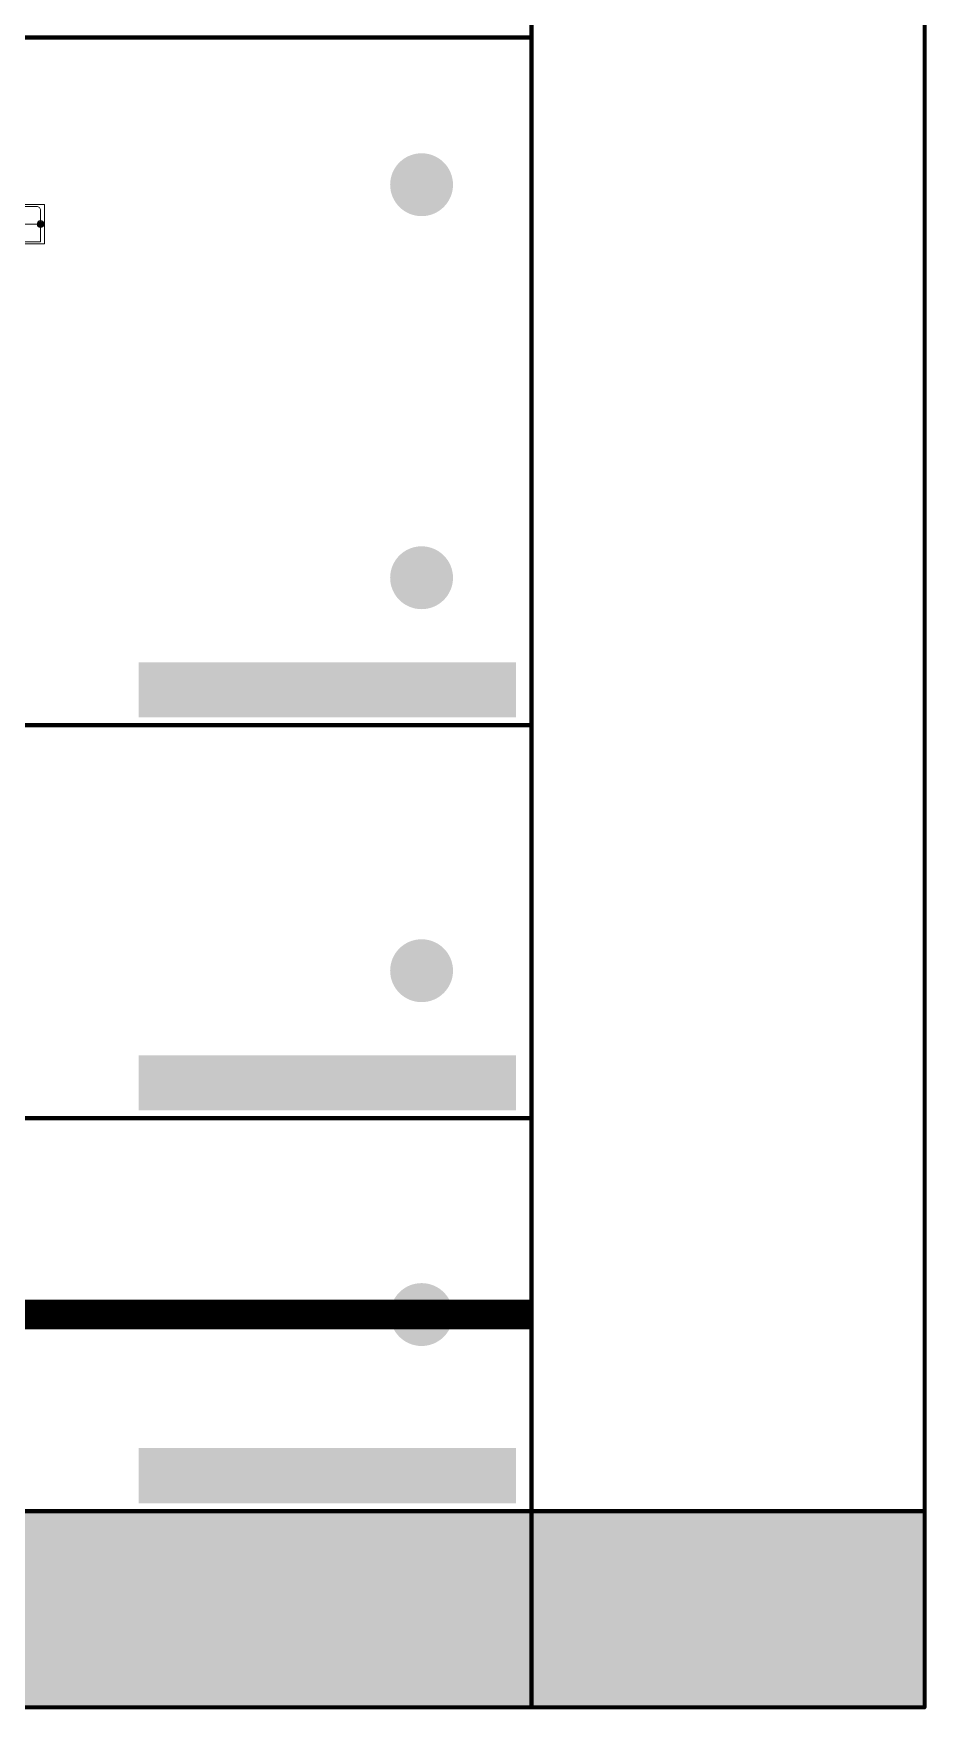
# Model space of a CAD drawing. Header units: millimetres. Extents: x -116965 to 323937, y 291661 to 566926.
# Drawn here: x -42086 to -41632, y 328240 to 329092 of the extents above; entities that cross this region are included whole.
import ezdxf

# ---------------------------------------------------------------- set-up
doc = ezdxf.new("R2010")
doc.units = ezdxf.units.MM
doc.layers.get('0').update_dxf_attribs({"lineweight": 18})
doc.layers.add('C00-00-00', color=7, linetype='Continuous')
doc.layers.add('C34-3A-40', color=7, linetype='Continuous', true_color=0x343a40)
doc.layers.add('C62-64-69', color=7, linetype='Continuous', true_color=0x626469)

msp = doc.modelspace()

# ---------------------------------------------------------------- hatches: boundary and pattern name
h = msp.add_hatch(color=0)
h.dxf.hatch_style = 1
h.paths.add_polyline_path([(-42082.162738, 328996.007763, 0.4142135624), (-42083.425827, 328994.744674, 0.4142135624), (-42082.162738, 328993.481585)])
h.paths.add_polyline_path([(-42082.162738, 328996.007763), (-42082.162738, 328994.744674), (-42080.899649, 328994.744674, 0.4142135624)])
h.paths.add_polyline_path([(-42080.899649, 328994.744674), (-42082.162738, 328994.744674), (-42082.162738, 328993.481585, 0.4142135624)])
at = {"layer": 'C00-00-00'}
h = msp.add_hatch(color=256, dxfattribs=at)
edge = h.paths.add_edge_path()
edge.add_arc((-41888.231696, 329014.783058), 15.997765, 0, 360)
h = msp.add_hatch(color=256, dxfattribs=at)
edge = h.paths.add_edge_path()
edge.add_arc((-41888.231696, 328814.783058), 15.997765, 0, 360)
h = msp.add_hatch(color=256, dxfattribs=at)
edge = h.paths.add_edge_path()
edge.add_arc((-41888.231696, 328814.783058), 15.997765, 0, 360)
h = msp.add_hatch(color=256, dxfattribs=at)
h.dxf.hatch_style = 2
h.paths.add_polyline_path([(-42032.211596, 328771.816977), (-41840.238396, 328771.816977), (-41840.238396, 328743.820886), (-42032.211596, 328743.820886)])
h = msp.add_hatch(color=256, dxfattribs=at)
edge = h.paths.add_edge_path()
edge.add_arc((-41888.231696, 328614.810977), 15.997765, 0, 360)
h = msp.add_hatch(color=256, dxfattribs=at)
h.dxf.hatch_style = 2
h.paths.add_polyline_path([(-42032.211596, 328571.816977), (-41840.238396, 328571.816977), (-41840.238396, 328543.820886), (-42032.211596, 328543.820886)])
h = msp.add_hatch(color=256, dxfattribs=at)
edge = h.paths.add_edge_path()
edge.add_arc((-41888.231696, 328439.835402), 15.997765, 0, 360)
h = msp.add_hatch(color=256, dxfattribs=at)
h.dxf.hatch_style = 2
h.paths.add_polyline_path([(-42032.211596, 328371.844896), (-41840.238396, 328371.844896), (-41840.238396, 328343.848805), (-42032.211596, 328343.848805)])
at = {"layer": 'C34-3A-40'}
h = msp.add_hatch(color=256, dxfattribs=at)
h.dxf.hatch_style = 2
h.paths.add_polyline_path([(-42532.141802, 328339.849361), (-41832.239512, 328339.849361), (-41832.239512, 328239.863317), (-42532.141802, 328239.863317)])
h = msp.add_hatch(color=256, dxfattribs=at)
h.dxf.hatch_style = 2
h.paths.add_polyline_path([(-41832.239512, 328339.849361), (-41632.267431, 328339.849361), (-41632.267431, 328239.863317), (-41832.239512, 328239.863317)])
at = {"layer": 'C62-64-69'}
h = msp.add_hatch(color=256, dxfattribs=at)
h.dxf.hatch_style = 2
h.paths.add_polyline_path([(-42116.199871, 328330.850618), (-42084.204337, 328330.850618), (-42084.204337, 328323.851592), (-42116.199871, 328323.851592)])
h = msp.add_hatch(color=256, dxfattribs=at)
h.dxf.hatch_style = 2
h.paths.add_polyline_path([(-42116.199871, 328323.851592), (-42084.204337, 328323.851592), (-42084.204337, 328321.851874), (-42116.199871, 328321.851874)])
h = msp.add_hatch(color=256, dxfattribs=at)
h.dxf.hatch_style = 2
h.paths.add_polyline_path([(-42084.204337, 328330.850618), (-42052.208802, 328330.850618), (-42052.208802, 328323.851592), (-42084.204337, 328323.851592)])
h = msp.add_hatch(color=256, dxfattribs=at)
h.dxf.hatch_style = 2
h.paths.add_polyline_path([(-42084.204337, 328330.850618), (-42052.208802, 328330.850618), (-42052.208802, 328323.851592), (-42084.204337, 328323.851592)])
h = msp.add_hatch(color=256, dxfattribs=at)
h.dxf.hatch_style = 2
h.paths.add_polyline_path([(-42084.204337, 328323.851592), (-42052.208802, 328323.851592), (-42052.208802, 328321.851874), (-42084.204337, 328321.851874)])
h = msp.add_hatch(color=256, dxfattribs=at)
h.dxf.hatch_style = 2
h.paths.add_polyline_path([(-42084.204337, 328323.851592), (-42052.208802, 328323.851592), (-42052.208802, 328321.851874), (-42084.204337, 328321.851874)])
h = msp.add_hatch(color=256, dxfattribs=at)
h.dxf.hatch_style = 2
h.paths.add_polyline_path([(-42052.208802, 328330.850618), (-42020.213271, 328330.850618), (-42020.213271, 328323.851592), (-42052.208802, 328323.851592)])
h = msp.add_hatch(color=256, dxfattribs=at)
h.dxf.hatch_style = 2
h.paths.add_polyline_path([(-42052.208802, 328330.850618), (-42020.213271, 328330.850618), (-42020.213271, 328323.851592), (-42052.208802, 328323.851592)])
h = msp.add_hatch(color=256, dxfattribs=at)
h.dxf.hatch_style = 2
h.paths.add_polyline_path([(-42052.208802, 328323.851592), (-42020.213271, 328323.851592), (-42020.213271, 328321.851874), (-42052.208802, 328321.851874)])
h = msp.add_hatch(color=256, dxfattribs=at)
h.dxf.hatch_style = 2
h.paths.add_polyline_path([(-42052.208802, 328323.851592), (-42020.213271, 328323.851592), (-42020.213271, 328321.851874), (-42052.208802, 328321.851874)])
h = msp.add_hatch(color=256, dxfattribs=at)
h.dxf.hatch_style = 2
h.paths.add_polyline_path([(-42020.213271, 328330.850618), (-41988.217737, 328330.850618), (-41988.217737, 328323.851592), (-42020.213271, 328323.851592)])
h = msp.add_hatch(color=256, dxfattribs=at)
h.dxf.hatch_style = 2
h.paths.add_polyline_path([(-42020.213271, 328330.850618), (-41988.217737, 328330.850618), (-41988.217737, 328323.851592), (-42020.213271, 328323.851592)])
h = msp.add_hatch(color=256, dxfattribs=at)
h.dxf.hatch_style = 2
h.paths.add_polyline_path([(-42020.213271, 328323.851592), (-41988.217737, 328323.851592), (-41988.217737, 328321.851874), (-42020.213271, 328321.851874)])
h = msp.add_hatch(color=256, dxfattribs=at)
h.dxf.hatch_style = 2
h.paths.add_polyline_path([(-42020.213271, 328323.851592), (-41988.217737, 328323.851592), (-41988.217737, 328321.851874), (-42020.213271, 328321.851874)])
h = msp.add_hatch(color=256, dxfattribs=at)
h.dxf.hatch_style = 2
h.paths.add_polyline_path([(-41988.217737, 328330.850618), (-41956.222202, 328330.850618), (-41956.222202, 328323.851592), (-41988.217737, 328323.851592)])
h = msp.add_hatch(color=256, dxfattribs=at)
h.dxf.hatch_style = 2
h.paths.add_polyline_path([(-41988.217737, 328330.850618), (-41956.222202, 328330.850618), (-41956.222202, 328323.851592), (-41988.217737, 328323.851592)])
h = msp.add_hatch(color=256, dxfattribs=at)
h.dxf.hatch_style = 2
h.paths.add_polyline_path([(-41988.217737, 328323.851592), (-41956.222202, 328323.851592), (-41956.222202, 328321.851874), (-41988.217737, 328321.851874)])
h = msp.add_hatch(color=256, dxfattribs=at)
h.dxf.hatch_style = 2
h.paths.add_polyline_path([(-41988.217737, 328323.851592), (-41956.222202, 328323.851592), (-41956.222202, 328321.851874), (-41988.217737, 328321.851874)])
h = msp.add_hatch(color=256, dxfattribs=at)
h.dxf.hatch_style = 2
h.paths.add_polyline_path([(-41956.222202, 328330.850618), (-41924.226671, 328330.850618), (-41924.226671, 328323.851592), (-41956.222202, 328323.851592)])
h = msp.add_hatch(color=256, dxfattribs=at)
h.dxf.hatch_style = 2
h.paths.add_polyline_path([(-41956.222202, 328323.851592), (-41924.226671, 328323.851592), (-41924.226671, 328321.851874), (-41956.222202, 328321.851874)])
h = msp.add_hatch(color=256, dxfattribs=at)
h.dxf.hatch_style = 2
h.paths.add_polyline_path([(-41924.226671, 328330.850618), (-41892.231137, 328330.850618), (-41892.231137, 328323.851592), (-41924.226671, 328323.851592)])
h = msp.add_hatch(color=256, dxfattribs=at)
h.dxf.hatch_style = 2
h.paths.add_polyline_path([(-41924.226671, 328330.850618), (-41892.231137, 328330.850618), (-41892.231137, 328323.851592), (-41924.226671, 328323.851592)])
h = msp.add_hatch(color=256, dxfattribs=at)
h.dxf.hatch_style = 2
h.paths.add_polyline_path([(-41924.226671, 328323.851592), (-41892.231137, 328323.851592), (-41892.231137, 328321.851874), (-41924.226671, 328321.851874)])
h = msp.add_hatch(color=256, dxfattribs=at)
h.dxf.hatch_style = 2
h.paths.add_polyline_path([(-41924.226671, 328323.851592), (-41892.231137, 328323.851592), (-41892.231137, 328321.851874), (-41924.226671, 328321.851874)])
h = msp.add_hatch(color=256, dxfattribs=at)
h.dxf.hatch_style = 2
h.paths.add_polyline_path([(-41892.231137, 328330.850618), (-41860.235602, 328330.850618), (-41860.235602, 328323.851592), (-41892.231137, 328323.851592)])
h = msp.add_hatch(color=256, dxfattribs=at)
h.dxf.hatch_style = 2
h.paths.add_polyline_path([(-41892.231137, 328330.850618), (-41860.235602, 328330.850618), (-41860.235602, 328323.851592), (-41892.231137, 328323.851592)])
h = msp.add_hatch(color=256, dxfattribs=at)
h.dxf.hatch_style = 2
h.paths.add_polyline_path([(-41892.231137, 328323.851592), (-41860.235602, 328323.851592), (-41860.235602, 328321.851874), (-41892.231137, 328321.851874)])
h = msp.add_hatch(color=256, dxfattribs=at)
h.dxf.hatch_style = 2
h.paths.add_polyline_path([(-41892.231137, 328323.851592), (-41860.235602, 328323.851592), (-41860.235602, 328321.851874), (-41892.231137, 328321.851874)])
h = msp.add_hatch(color=256, dxfattribs=at)
h.dxf.hatch_style = 2
h.paths.add_polyline_path([(-41860.235602, 328330.850618), (-41828.240071, 328330.850618), (-41828.240071, 328323.851592), (-41860.235602, 328323.851592)])
h = msp.add_hatch(color=256, dxfattribs=at)
h.dxf.hatch_style = 2
h.paths.add_polyline_path([(-41860.235602, 328323.851592), (-41828.240071, 328323.851592), (-41828.240071, 328321.851874), (-41860.235602, 328321.851874)])
h = msp.add_hatch(color=256, dxfattribs=at)
h.dxf.hatch_style = 2
h.paths.add_polyline_path([(-42116.199871, 328321.851874), (-42084.204337, 328321.851874), (-42084.204337, 328314.852848), (-42116.199871, 328314.852848)])
h = msp.add_hatch(color=256, dxfattribs=at)
h.dxf.hatch_style = 2
h.paths.add_polyline_path([(-42084.204337, 328321.851874), (-42052.208802, 328321.851874), (-42052.208802, 328314.852848), (-42084.204337, 328314.852848)])
h = msp.add_hatch(color=256, dxfattribs=at)
h.dxf.hatch_style = 2
h.paths.add_polyline_path([(-42084.204337, 328321.851874), (-42052.208802, 328321.851874), (-42052.208802, 328314.852848), (-42084.204337, 328314.852848)])
h = msp.add_hatch(color=256, dxfattribs=at)
h.dxf.hatch_style = 2
h.paths.add_polyline_path([(-42052.208802, 328321.851874), (-42020.213271, 328321.851874), (-42020.213271, 328314.852848), (-42052.208802, 328314.852848)])
h = msp.add_hatch(color=256, dxfattribs=at)
h.dxf.hatch_style = 2
h.paths.add_polyline_path([(-42052.208802, 328321.851874), (-42020.213271, 328321.851874), (-42020.213271, 328314.852848), (-42052.208802, 328314.852848)])
h = msp.add_hatch(color=256, dxfattribs=at)
h.dxf.hatch_style = 2
h.paths.add_polyline_path([(-42020.213271, 328321.851874), (-41988.217737, 328321.851874), (-41988.217737, 328314.852848), (-42020.213271, 328314.852848)])
h = msp.add_hatch(color=256, dxfattribs=at)
h.dxf.hatch_style = 2
h.paths.add_polyline_path([(-42020.213271, 328321.851874), (-41988.217737, 328321.851874), (-41988.217737, 328314.852848), (-42020.213271, 328314.852848)])
h = msp.add_hatch(color=256, dxfattribs=at)
h.dxf.hatch_style = 2
h.paths.add_polyline_path([(-41988.217737, 328321.851874), (-41956.222202, 328321.851874), (-41956.222202, 328314.852848), (-41988.217737, 328314.852848)])
h = msp.add_hatch(color=256, dxfattribs=at)
h.dxf.hatch_style = 2
h.paths.add_polyline_path([(-41988.217737, 328321.851874), (-41956.222202, 328321.851874), (-41956.222202, 328314.852848), (-41988.217737, 328314.852848)])
h = msp.add_hatch(color=256, dxfattribs=at)
h.dxf.hatch_style = 2
h.paths.add_polyline_path([(-41956.222202, 328321.851874), (-41924.226671, 328321.851874), (-41924.226671, 328314.852848), (-41956.222202, 328314.852848)])
h = msp.add_hatch(color=256, dxfattribs=at)
h.dxf.hatch_style = 2
h.paths.add_polyline_path([(-41924.226671, 328321.851874), (-41892.231137, 328321.851874), (-41892.231137, 328314.852848), (-41924.226671, 328314.852848)])
h = msp.add_hatch(color=256, dxfattribs=at)
h.dxf.hatch_style = 2
h.paths.add_polyline_path([(-41924.226671, 328321.851874), (-41892.231137, 328321.851874), (-41892.231137, 328314.852848), (-41924.226671, 328314.852848)])
h = msp.add_hatch(color=256, dxfattribs=at)
h.dxf.hatch_style = 2
h.paths.add_polyline_path([(-41892.231137, 328321.851874), (-41860.235602, 328321.851874), (-41860.235602, 328314.852848), (-41892.231137, 328314.852848)])
h = msp.add_hatch(color=256, dxfattribs=at)
h.dxf.hatch_style = 2
h.paths.add_polyline_path([(-41892.231137, 328321.851874), (-41860.235602, 328321.851874), (-41860.235602, 328314.852848), (-41892.231137, 328314.852848)])
h = msp.add_hatch(color=256, dxfattribs=at)
h.dxf.hatch_style = 2
h.paths.add_polyline_path([(-41860.235602, 328321.851874), (-41828.240071, 328321.851874), (-41828.240071, 328314.852848), (-41860.235602, 328314.852848)])
h = msp.add_hatch(color=256, dxfattribs=at)
h.dxf.hatch_style = 2
h.paths.add_polyline_path([(-42116.199871, 328314.852848), (-42084.204337, 328314.852848), (-42084.204337, 328312.85313), (-42116.199871, 328312.85313)])
h = msp.add_hatch(color=256, dxfattribs=at)
h.dxf.hatch_style = 2
h.paths.add_polyline_path([(-42116.199871, 328312.85313), (-42084.204337, 328312.85313), (-42084.204337, 328305.854105), (-42116.199871, 328305.854105)])
h = msp.add_hatch(color=256, dxfattribs=at)
h.dxf.hatch_style = 2
h.paths.add_polyline_path([(-42084.204337, 328314.852848), (-42052.208802, 328314.852848), (-42052.208802, 328312.85313), (-42084.204337, 328312.85313)])
h = msp.add_hatch(color=256, dxfattribs=at)
h.dxf.hatch_style = 2
h.paths.add_polyline_path([(-42084.204337, 328314.852848), (-42052.208802, 328314.852848), (-42052.208802, 328312.85313), (-42084.204337, 328312.85313)])
h = msp.add_hatch(color=256, dxfattribs=at)
h.dxf.hatch_style = 2
h.paths.add_polyline_path([(-42084.204337, 328312.85313), (-42052.208802, 328312.85313), (-42052.208802, 328305.854105), (-42084.204337, 328305.854105)])
h = msp.add_hatch(color=256, dxfattribs=at)
h.dxf.hatch_style = 2
h.paths.add_polyline_path([(-42084.204337, 328312.85313), (-42052.208802, 328312.85313), (-42052.208802, 328305.854105), (-42084.204337, 328305.854105)])
h = msp.add_hatch(color=256, dxfattribs=at)
h.dxf.hatch_style = 2
h.paths.add_polyline_path([(-42052.208802, 328314.852848), (-42020.213271, 328314.852848), (-42020.213271, 328312.85313), (-42052.208802, 328312.85313)])
h = msp.add_hatch(color=256, dxfattribs=at)
h.dxf.hatch_style = 2
h.paths.add_polyline_path([(-42052.208802, 328314.852848), (-42020.213271, 328314.852848), (-42020.213271, 328312.85313), (-42052.208802, 328312.85313)])
h = msp.add_hatch(color=256, dxfattribs=at)
h.dxf.hatch_style = 2
h.paths.add_polyline_path([(-42052.208802, 328312.85313), (-42020.213271, 328312.85313), (-42020.213271, 328305.854105), (-42052.208802, 328305.854105)])
h = msp.add_hatch(color=256, dxfattribs=at)
h.dxf.hatch_style = 2
h.paths.add_polyline_path([(-42052.208802, 328312.85313), (-42020.213271, 328312.85313), (-42020.213271, 328305.854105), (-42052.208802, 328305.854105)])
h = msp.add_hatch(color=256, dxfattribs=at)
h.dxf.hatch_style = 2
h.paths.add_polyline_path([(-42020.213271, 328314.852848), (-41988.217737, 328314.852848), (-41988.217737, 328312.85313), (-42020.213271, 328312.85313)])
h = msp.add_hatch(color=256, dxfattribs=at)
h.dxf.hatch_style = 2
h.paths.add_polyline_path([(-42020.213271, 328314.852848), (-41988.217737, 328314.852848), (-41988.217737, 328312.85313), (-42020.213271, 328312.85313)])
h = msp.add_hatch(color=256, dxfattribs=at)
h.dxf.hatch_style = 2
h.paths.add_polyline_path([(-42020.213271, 328312.85313), (-41988.217737, 328312.85313), (-41988.217737, 328305.854105), (-42020.213271, 328305.854105)])
h = msp.add_hatch(color=256, dxfattribs=at)
h.dxf.hatch_style = 2
h.paths.add_polyline_path([(-42020.213271, 328312.85313), (-41988.217737, 328312.85313), (-41988.217737, 328305.854105), (-42020.213271, 328305.854105)])
h = msp.add_hatch(color=256, dxfattribs=at)
h.dxf.hatch_style = 2
h.paths.add_polyline_path([(-41988.217737, 328314.852848), (-41956.222202, 328314.852848), (-41956.222202, 328312.85313), (-41988.217737, 328312.85313)])
h = msp.add_hatch(color=256, dxfattribs=at)
h.dxf.hatch_style = 2
h.paths.add_polyline_path([(-41988.217737, 328314.852848), (-41956.222202, 328314.852848), (-41956.222202, 328312.85313), (-41988.217737, 328312.85313)])
h = msp.add_hatch(color=256, dxfattribs=at)
h.dxf.hatch_style = 2
h.paths.add_polyline_path([(-41988.217737, 328312.85313), (-41956.222202, 328312.85313), (-41956.222202, 328305.854105), (-41988.217737, 328305.854105)])
h = msp.add_hatch(color=256, dxfattribs=at)
h.dxf.hatch_style = 2
h.paths.add_polyline_path([(-41988.217737, 328312.85313), (-41956.222202, 328312.85313), (-41956.222202, 328305.854105), (-41988.217737, 328305.854105)])
h = msp.add_hatch(color=256, dxfattribs=at)
h.dxf.hatch_style = 2
h.paths.add_polyline_path([(-41956.222202, 328314.852848), (-41924.226671, 328314.852848), (-41924.226671, 328312.85313), (-41956.222202, 328312.85313)])
h = msp.add_hatch(color=256, dxfattribs=at)
h.dxf.hatch_style = 2
h.paths.add_polyline_path([(-41956.222202, 328312.85313), (-41924.226671, 328312.85313), (-41924.226671, 328305.854105), (-41956.222202, 328305.854105)])
h = msp.add_hatch(color=256, dxfattribs=at)
h.dxf.hatch_style = 2
h.paths.add_polyline_path([(-41924.226671, 328314.852848), (-41892.231137, 328314.852848), (-41892.231137, 328312.85313), (-41924.226671, 328312.85313)])
h = msp.add_hatch(color=256, dxfattribs=at)
h.dxf.hatch_style = 2
h.paths.add_polyline_path([(-41924.226671, 328314.852848), (-41892.231137, 328314.852848), (-41892.231137, 328312.85313), (-41924.226671, 328312.85313)])
h = msp.add_hatch(color=256, dxfattribs=at)
h.dxf.hatch_style = 2
h.paths.add_polyline_path([(-41924.226671, 328312.85313), (-41892.231137, 328312.85313), (-41892.231137, 328305.854105), (-41924.226671, 328305.854105)])
h = msp.add_hatch(color=256, dxfattribs=at)
h.dxf.hatch_style = 2
h.paths.add_polyline_path([(-41924.226671, 328312.85313), (-41892.231137, 328312.85313), (-41892.231137, 328305.854105), (-41924.226671, 328305.854105)])
h = msp.add_hatch(color=256, dxfattribs=at)
h.dxf.hatch_style = 2
h.paths.add_polyline_path([(-41892.231137, 328314.852848), (-41860.235602, 328314.852848), (-41860.235602, 328312.85313), (-41892.231137, 328312.85313)])
h = msp.add_hatch(color=256, dxfattribs=at)
h.dxf.hatch_style = 2
h.paths.add_polyline_path([(-41892.231137, 328314.852848), (-41860.235602, 328314.852848), (-41860.235602, 328312.85313), (-41892.231137, 328312.85313)])
h = msp.add_hatch(color=256, dxfattribs=at)
h.dxf.hatch_style = 2
h.paths.add_polyline_path([(-41892.231137, 328312.85313), (-41860.235602, 328312.85313), (-41860.235602, 328305.854105), (-41892.231137, 328305.854105)])
h = msp.add_hatch(color=256, dxfattribs=at)
h.dxf.hatch_style = 2
h.paths.add_polyline_path([(-41892.231137, 328312.85313), (-41860.235602, 328312.85313), (-41860.235602, 328305.854105), (-41892.231137, 328305.854105)])
h = msp.add_hatch(color=256, dxfattribs=at)
h.dxf.hatch_style = 2
h.paths.add_polyline_path([(-41860.235602, 328314.852848), (-41828.240071, 328314.852848), (-41828.240071, 328312.85313), (-41860.235602, 328312.85313)])
h = msp.add_hatch(color=256, dxfattribs=at)
h.dxf.hatch_style = 2
h.paths.add_polyline_path([(-41860.235602, 328312.85313), (-41828.240071, 328312.85313), (-41828.240071, 328305.854105), (-41860.235602, 328305.854105)])
h = msp.add_hatch(color=256, dxfattribs=at)
h.dxf.hatch_style = 2
h.paths.add_polyline_path([(-42116.199871, 328305.854105), (-42084.204337, 328305.854105), (-42084.204337, 328303.854386), (-42116.199871, 328303.854386)])
h = msp.add_hatch(color=256, dxfattribs=at)
h.dxf.hatch_style = 2
h.paths.add_polyline_path([(-42116.199871, 328303.854386), (-42084.204337, 328303.854386), (-42084.204337, 328296.855361), (-42116.199871, 328296.855361)])
h = msp.add_hatch(color=256, dxfattribs=at)
h.dxf.hatch_style = 2
h.paths.add_polyline_path([(-42084.204337, 328305.854105), (-42052.208802, 328305.854105), (-42052.208802, 328303.854386), (-42084.204337, 328303.854386)])
h = msp.add_hatch(color=256, dxfattribs=at)
h.dxf.hatch_style = 2
h.paths.add_polyline_path([(-42084.204337, 328305.854105), (-42052.208802, 328305.854105), (-42052.208802, 328303.854386), (-42084.204337, 328303.854386)])
h = msp.add_hatch(color=256, dxfattribs=at)
h.dxf.hatch_style = 2
h.paths.add_polyline_path([(-42084.204337, 328303.854386), (-42052.208802, 328303.854386), (-42052.208802, 328296.855361), (-42084.204337, 328296.855361)])
h = msp.add_hatch(color=256, dxfattribs=at)
h.dxf.hatch_style = 2
h.paths.add_polyline_path([(-42084.204337, 328303.854386), (-42052.208802, 328303.854386), (-42052.208802, 328296.855361), (-42084.204337, 328296.855361)])
h = msp.add_hatch(color=256, dxfattribs=at)
h.dxf.hatch_style = 2
h.paths.add_polyline_path([(-42052.208802, 328305.854105), (-42020.213271, 328305.854105), (-42020.213271, 328303.854386), (-42052.208802, 328303.854386)])
h = msp.add_hatch(color=256, dxfattribs=at)
h.dxf.hatch_style = 2
h.paths.add_polyline_path([(-42052.208802, 328305.854105), (-42020.213271, 328305.854105), (-42020.213271, 328303.854386), (-42052.208802, 328303.854386)])
h = msp.add_hatch(color=256, dxfattribs=at)
h.dxf.hatch_style = 2
h.paths.add_polyline_path([(-42052.208802, 328303.854386), (-42020.213271, 328303.854386), (-42020.213271, 328296.855361), (-42052.208802, 328296.855361)])
h = msp.add_hatch(color=256, dxfattribs=at)
h.dxf.hatch_style = 2
h.paths.add_polyline_path([(-42052.208802, 328303.854386), (-42020.213271, 328303.854386), (-42020.213271, 328296.855361), (-42052.208802, 328296.855361)])
h = msp.add_hatch(color=256, dxfattribs=at)
h.dxf.hatch_style = 2
h.paths.add_polyline_path([(-42020.213271, 328305.854105), (-41988.217737, 328305.854105), (-41988.217737, 328303.854386), (-42020.213271, 328303.854386)])
h = msp.add_hatch(color=256, dxfattribs=at)
h.dxf.hatch_style = 2
h.paths.add_polyline_path([(-42020.213271, 328305.854105), (-41988.217737, 328305.854105), (-41988.217737, 328303.854386), (-42020.213271, 328303.854386)])
h = msp.add_hatch(color=256, dxfattribs=at)
h.dxf.hatch_style = 2
h.paths.add_polyline_path([(-42020.213271, 328303.854386), (-41988.217737, 328303.854386), (-41988.217737, 328296.855361), (-42020.213271, 328296.855361)])
h = msp.add_hatch(color=256, dxfattribs=at)
h.dxf.hatch_style = 2
h.paths.add_polyline_path([(-42020.213271, 328303.854386), (-41988.217737, 328303.854386), (-41988.217737, 328296.855361), (-42020.213271, 328296.855361)])
h = msp.add_hatch(color=256, dxfattribs=at)
h.dxf.hatch_style = 2
h.paths.add_polyline_path([(-41988.217737, 328305.854105), (-41956.222202, 328305.854105), (-41956.222202, 328303.854386), (-41988.217737, 328303.854386)])
h = msp.add_hatch(color=256, dxfattribs=at)
h.dxf.hatch_style = 2
h.paths.add_polyline_path([(-41988.217737, 328305.854105), (-41956.222202, 328305.854105), (-41956.222202, 328303.854386), (-41988.217737, 328303.854386)])
h = msp.add_hatch(color=256, dxfattribs=at)
h.dxf.hatch_style = 2
h.paths.add_polyline_path([(-41988.217737, 328303.854386), (-41956.222202, 328303.854386), (-41956.222202, 328296.855361), (-41988.217737, 328296.855361)])
h = msp.add_hatch(color=256, dxfattribs=at)
h.dxf.hatch_style = 2
h.paths.add_polyline_path([(-41988.217737, 328303.854386), (-41956.222202, 328303.854386), (-41956.222202, 328296.855361), (-41988.217737, 328296.855361)])
h = msp.add_hatch(color=256, dxfattribs=at)
h.dxf.hatch_style = 2
h.paths.add_polyline_path([(-41956.222202, 328305.854105), (-41924.226671, 328305.854105), (-41924.226671, 328303.854386), (-41956.222202, 328303.854386)])
h = msp.add_hatch(color=256, dxfattribs=at)
h.dxf.hatch_style = 2
h.paths.add_polyline_path([(-41956.222202, 328303.854386), (-41924.226671, 328303.854386), (-41924.226671, 328296.855361), (-41956.222202, 328296.855361)])
h = msp.add_hatch(color=256, dxfattribs=at)
h.dxf.hatch_style = 2
h.paths.add_polyline_path([(-41924.226671, 328305.854105), (-41892.231137, 328305.854105), (-41892.231137, 328303.854386), (-41924.226671, 328303.854386)])
h = msp.add_hatch(color=256, dxfattribs=at)
h.dxf.hatch_style = 2
h.paths.add_polyline_path([(-41924.226671, 328305.854105), (-41892.231137, 328305.854105), (-41892.231137, 328303.854386), (-41924.226671, 328303.854386)])
h = msp.add_hatch(color=256, dxfattribs=at)
h.dxf.hatch_style = 2
h.paths.add_polyline_path([(-41924.226671, 328303.854386), (-41892.231137, 328303.854386), (-41892.231137, 328296.855361), (-41924.226671, 328296.855361)])
h = msp.add_hatch(color=256, dxfattribs=at)
h.dxf.hatch_style = 2
h.paths.add_polyline_path([(-41924.226671, 328303.854386), (-41892.231137, 328303.854386), (-41892.231137, 328296.855361), (-41924.226671, 328296.855361)])
h = msp.add_hatch(color=256, dxfattribs=at)
h.dxf.hatch_style = 2
h.paths.add_polyline_path([(-41892.231137, 328305.854105), (-41860.235602, 328305.854105), (-41860.235602, 328303.854386), (-41892.231137, 328303.854386)])
h = msp.add_hatch(color=256, dxfattribs=at)
h.dxf.hatch_style = 2
h.paths.add_polyline_path([(-41892.231137, 328305.854105), (-41860.235602, 328305.854105), (-41860.235602, 328303.854386), (-41892.231137, 328303.854386)])
h = msp.add_hatch(color=256, dxfattribs=at)
h.dxf.hatch_style = 2
h.paths.add_polyline_path([(-41892.231137, 328303.854386), (-41860.235602, 328303.854386), (-41860.235602, 328296.855361), (-41892.231137, 328296.855361)])
h = msp.add_hatch(color=256, dxfattribs=at)
h.dxf.hatch_style = 2
h.paths.add_polyline_path([(-41892.231137, 328303.854386), (-41860.235602, 328303.854386), (-41860.235602, 328296.855361), (-41892.231137, 328296.855361)])
h = msp.add_hatch(color=256, dxfattribs=at)
h.dxf.hatch_style = 2
h.paths.add_polyline_path([(-41860.235602, 328305.854105), (-41828.240071, 328305.854105), (-41828.240071, 328303.854386), (-41860.235602, 328303.854386)])
h = msp.add_hatch(color=256, dxfattribs=at)
h.dxf.hatch_style = 2
h.paths.add_polyline_path([(-41860.235602, 328303.854386), (-41828.240071, 328303.854386), (-41828.240071, 328296.855361), (-41860.235602, 328296.855361)])
h = msp.add_hatch(color=256, dxfattribs=at)
h.dxf.hatch_style = 2
h.paths.add_polyline_path([(-42116.199871, 328296.855361), (-42084.204337, 328296.855361), (-42084.204337, 328294.855643), (-42116.199871, 328294.855643)])
h = msp.add_hatch(color=256, dxfattribs=at)
h.dxf.hatch_style = 2
h.paths.add_polyline_path([(-42116.199871, 328294.855643), (-42084.204337, 328294.855643), (-42084.204337, 328287.856617), (-42116.199871, 328287.856617)])
h = msp.add_hatch(color=256, dxfattribs=at)
h.dxf.hatch_style = 2
h.paths.add_polyline_path([(-42084.204337, 328296.855361), (-42052.208802, 328296.855361), (-42052.208802, 328294.855643), (-42084.204337, 328294.855643)])
h = msp.add_hatch(color=256, dxfattribs=at)
h.dxf.hatch_style = 2
h.paths.add_polyline_path([(-42084.204337, 328296.855361), (-42052.208802, 328296.855361), (-42052.208802, 328294.855643), (-42084.204337, 328294.855643)])
h = msp.add_hatch(color=256, dxfattribs=at)
h.dxf.hatch_style = 2
h.paths.add_polyline_path([(-42084.204337, 328294.855643), (-42052.208802, 328294.855643), (-42052.208802, 328287.856617), (-42084.204337, 328287.856617)])
h = msp.add_hatch(color=256, dxfattribs=at)
h.dxf.hatch_style = 2
h.paths.add_polyline_path([(-42084.204337, 328294.855643), (-42052.208802, 328294.855643), (-42052.208802, 328287.856617), (-42084.204337, 328287.856617)])
h = msp.add_hatch(color=256, dxfattribs=at)
h.dxf.hatch_style = 2
h.paths.add_polyline_path([(-42052.208802, 328296.855361), (-42020.213271, 328296.855361), (-42020.213271, 328294.855643), (-42052.208802, 328294.855643)])
h = msp.add_hatch(color=256, dxfattribs=at)
h.dxf.hatch_style = 2
h.paths.add_polyline_path([(-42052.208802, 328296.855361), (-42020.213271, 328296.855361), (-42020.213271, 328294.855643), (-42052.208802, 328294.855643)])
h = msp.add_hatch(color=256, dxfattribs=at)
h.dxf.hatch_style = 2
h.paths.add_polyline_path([(-42052.208802, 328294.855643), (-42020.213271, 328294.855643), (-42020.213271, 328287.856617), (-42052.208802, 328287.856617)])
h = msp.add_hatch(color=256, dxfattribs=at)
h.dxf.hatch_style = 2
h.paths.add_polyline_path([(-42052.208802, 328294.855643), (-42020.213271, 328294.855643), (-42020.213271, 328287.856617), (-42052.208802, 328287.856617)])
h = msp.add_hatch(color=256, dxfattribs=at)
h.dxf.hatch_style = 2
h.paths.add_polyline_path([(-42020.213271, 328296.855361), (-41988.217737, 328296.855361), (-41988.217737, 328294.855643), (-42020.213271, 328294.855643)])
h = msp.add_hatch(color=256, dxfattribs=at)
h.dxf.hatch_style = 2
h.paths.add_polyline_path([(-42020.213271, 328296.855361), (-41988.217737, 328296.855361), (-41988.217737, 328294.855643), (-42020.213271, 328294.855643)])
h = msp.add_hatch(color=256, dxfattribs=at)
h.dxf.hatch_style = 2
h.paths.add_polyline_path([(-42020.213271, 328294.855643), (-41988.217737, 328294.855643), (-41988.217737, 328287.856617), (-42020.213271, 328287.856617)])
h = msp.add_hatch(color=256, dxfattribs=at)
h.dxf.hatch_style = 2
h.paths.add_polyline_path([(-42020.213271, 328294.855643), (-41988.217737, 328294.855643), (-41988.217737, 328287.856617), (-42020.213271, 328287.856617)])
h = msp.add_hatch(color=256, dxfattribs=at)
h.dxf.hatch_style = 2
h.paths.add_polyline_path([(-41988.217737, 328296.855361), (-41956.222202, 328296.855361), (-41956.222202, 328294.855643), (-41988.217737, 328294.855643)])
h = msp.add_hatch(color=256, dxfattribs=at)
h.dxf.hatch_style = 2
h.paths.add_polyline_path([(-41988.217737, 328296.855361), (-41956.222202, 328296.855361), (-41956.222202, 328294.855643), (-41988.217737, 328294.855643)])
h = msp.add_hatch(color=256, dxfattribs=at)
h.dxf.hatch_style = 2
h.paths.add_polyline_path([(-41988.217737, 328294.855643), (-41956.222202, 328294.855643), (-41956.222202, 328287.856617), (-41988.217737, 328287.856617)])
h = msp.add_hatch(color=256, dxfattribs=at)
h.dxf.hatch_style = 2
h.paths.add_polyline_path([(-41988.217737, 328294.855643), (-41956.222202, 328294.855643), (-41956.222202, 328287.856617), (-41988.217737, 328287.856617)])
h = msp.add_hatch(color=256, dxfattribs=at)
h.dxf.hatch_style = 2
h.paths.add_polyline_path([(-41956.222202, 328296.855361), (-41924.226671, 328296.855361), (-41924.226671, 328294.855643), (-41956.222202, 328294.855643)])
h = msp.add_hatch(color=256, dxfattribs=at)
h.dxf.hatch_style = 2
h.paths.add_polyline_path([(-41956.222202, 328294.855643), (-41924.226671, 328294.855643), (-41924.226671, 328287.856617), (-41956.222202, 328287.856617)])
h = msp.add_hatch(color=256, dxfattribs=at)
h.dxf.hatch_style = 2
h.paths.add_polyline_path([(-41924.226671, 328296.855361), (-41892.231137, 328296.855361), (-41892.231137, 328294.855643), (-41924.226671, 328294.855643)])
h = msp.add_hatch(color=256, dxfattribs=at)
h.dxf.hatch_style = 2
h.paths.add_polyline_path([(-41924.226671, 328296.855361), (-41892.231137, 328296.855361), (-41892.231137, 328294.855643), (-41924.226671, 328294.855643)])
h = msp.add_hatch(color=256, dxfattribs=at)
h.dxf.hatch_style = 2
h.paths.add_polyline_path([(-41924.226671, 328294.855643), (-41892.231137, 328294.855643), (-41892.231137, 328287.856617), (-41924.226671, 328287.856617)])
h = msp.add_hatch(color=256, dxfattribs=at)
h.dxf.hatch_style = 2
h.paths.add_polyline_path([(-41924.226671, 328294.855643), (-41892.231137, 328294.855643), (-41892.231137, 328287.856617), (-41924.226671, 328287.856617)])
h = msp.add_hatch(color=256, dxfattribs=at)
h.dxf.hatch_style = 2
h.paths.add_polyline_path([(-41892.231137, 328296.855361), (-41860.235602, 328296.855361), (-41860.235602, 328294.855643), (-41892.231137, 328294.855643)])
h = msp.add_hatch(color=256, dxfattribs=at)
h.dxf.hatch_style = 2
h.paths.add_polyline_path([(-41892.231137, 328296.855361), (-41860.235602, 328296.855361), (-41860.235602, 328294.855643), (-41892.231137, 328294.855643)])
h = msp.add_hatch(color=256, dxfattribs=at)
h.dxf.hatch_style = 2
h.paths.add_polyline_path([(-41892.231137, 328294.855643), (-41860.235602, 328294.855643), (-41860.235602, 328287.856617), (-41892.231137, 328287.856617)])
h = msp.add_hatch(color=256, dxfattribs=at)
h.dxf.hatch_style = 2
h.paths.add_polyline_path([(-41892.231137, 328294.855643), (-41860.235602, 328294.855643), (-41860.235602, 328287.856617), (-41892.231137, 328287.856617)])
h = msp.add_hatch(color=256, dxfattribs=at)
h.dxf.hatch_style = 2
h.paths.add_polyline_path([(-41860.235602, 328296.855361), (-41828.240071, 328296.855361), (-41828.240071, 328294.855643), (-41860.235602, 328294.855643)])
h = msp.add_hatch(color=256, dxfattribs=at)
h.dxf.hatch_style = 2
h.paths.add_polyline_path([(-41860.235602, 328294.855643), (-41828.240071, 328294.855643), (-41828.240071, 328287.856617), (-41860.235602, 328287.856617)])
h = msp.add_hatch(color=256, dxfattribs=at)
h.dxf.hatch_style = 2
h.paths.add_polyline_path([(-42116.199871, 328287.856617), (-42084.204337, 328287.856617), (-42084.204337, 328285.856899), (-42116.199871, 328285.856899)])
h = msp.add_hatch(color=256, dxfattribs=at)
h.dxf.hatch_style = 2
h.paths.add_polyline_path([(-42084.204337, 328287.856617), (-42052.208802, 328287.856617), (-42052.208802, 328285.856899), (-42084.204337, 328285.856899)])
h = msp.add_hatch(color=256, dxfattribs=at)
h.dxf.hatch_style = 2
h.paths.add_polyline_path([(-42084.204337, 328287.856617), (-42052.208802, 328287.856617), (-42052.208802, 328285.856899), (-42084.204337, 328285.856899)])
h = msp.add_hatch(color=256, dxfattribs=at)
h.dxf.hatch_style = 2
h.paths.add_polyline_path([(-42052.208802, 328287.856617), (-42020.213271, 328287.856617), (-42020.213271, 328285.856899), (-42052.208802, 328285.856899)])
h = msp.add_hatch(color=256, dxfattribs=at)
h.dxf.hatch_style = 2
h.paths.add_polyline_path([(-42052.208802, 328287.856617), (-42020.213271, 328287.856617), (-42020.213271, 328285.856899), (-42052.208802, 328285.856899)])
h = msp.add_hatch(color=256, dxfattribs=at)
h.dxf.hatch_style = 2
h.paths.add_polyline_path([(-42020.213271, 328287.856617), (-41988.217737, 328287.856617), (-41988.217737, 328285.856899), (-42020.213271, 328285.856899)])
h = msp.add_hatch(color=256, dxfattribs=at)
h.dxf.hatch_style = 2
h.paths.add_polyline_path([(-42020.213271, 328287.856617), (-41988.217737, 328287.856617), (-41988.217737, 328285.856899), (-42020.213271, 328285.856899)])
h = msp.add_hatch(color=256, dxfattribs=at)
h.dxf.hatch_style = 2
h.paths.add_polyline_path([(-41988.217737, 328287.856617), (-41956.222202, 328287.856617), (-41956.222202, 328285.856899), (-41988.217737, 328285.856899)])
h = msp.add_hatch(color=256, dxfattribs=at)
h.dxf.hatch_style = 2
h.paths.add_polyline_path([(-41988.217737, 328287.856617), (-41956.222202, 328287.856617), (-41956.222202, 328285.856899), (-41988.217737, 328285.856899)])
h = msp.add_hatch(color=256, dxfattribs=at)
h.dxf.hatch_style = 2
h.paths.add_polyline_path([(-41956.222202, 328287.856617), (-41924.226671, 328287.856617), (-41924.226671, 328285.856899), (-41956.222202, 328285.856899)])
h = msp.add_hatch(color=256, dxfattribs=at)
h.dxf.hatch_style = 2
h.paths.add_polyline_path([(-41924.226671, 328287.856617), (-41892.231137, 328287.856617), (-41892.231137, 328285.856899), (-41924.226671, 328285.856899)])
h = msp.add_hatch(color=256, dxfattribs=at)
h.dxf.hatch_style = 2
h.paths.add_polyline_path([(-41924.226671, 328287.856617), (-41892.231137, 328287.856617), (-41892.231137, 328285.856899), (-41924.226671, 328285.856899)])
h = msp.add_hatch(color=256, dxfattribs=at)
h.dxf.hatch_style = 2
h.paths.add_polyline_path([(-41892.231137, 328287.856617), (-41860.235602, 328287.856617), (-41860.235602, 328285.856899), (-41892.231137, 328285.856899)])
h = msp.add_hatch(color=256, dxfattribs=at)
h.dxf.hatch_style = 2
h.paths.add_polyline_path([(-41892.231137, 328287.856617), (-41860.235602, 328287.856617), (-41860.235602, 328285.856899), (-41892.231137, 328285.856899)])
h = msp.add_hatch(color=256, dxfattribs=at)
h.dxf.hatch_style = 2
h.paths.add_polyline_path([(-41860.235602, 328287.856617), (-41828.240071, 328287.856617), (-41828.240071, 328285.856899), (-41860.235602, 328285.856899)])

# ---------------------------------------------------------------- linework, layer by layer
for points in [[(-42284.162738, 329004.744674), (-42080.162738, 329004.744674), (-42080.162738, 328984.744674), (-42284.162738, 328984.744674)], [(-42122.162738, 328994.744674), (-42082.162738, 328994.744674), (-42082.162738, 328985.744674), (-42122.162738, 328985.744674)]]:
    msp.add_lwpolyline(points, close=True)
msp.add_lwpolyline([(-42280.162738, 329003.744674), (-42084.162738, 329003.744674, -0.4142135624), (-42082.162738, 329001.744674), (-42082.162738, 328985.744674), (-42282.162738, 328985.744674), (-42282.162738, 329001.744674, -0.4142135624)], format="xyb", close=True)
at = {"color": 1, "lineweight": -3, "ltscale": 5, "const_width": 15}
msp.add_lwpolyline([(-43432.016175, 328439.835402), (-41832.239517, 328439.835402)], dxfattribs=at)
for radius in [1.75, 1.263089]:
    msp.add_circle((-42082.162738, 328994.744674), radius)
at = {"layer": 'C00-00-00', "lineweight": 211}
for points in [[(-42532.141802, 330439.556236), (-41832.239512, 330439.556236), (-41832.239512, 328239.863317), (-42532.141802, 328239.863317)], [(-42532.141802, 328339.849361), (-41832.239512, 328339.849361), (-41832.239512, 328239.863317), (-42532.141802, 328239.863317)], [(-41832.239512, 328339.849361), (-41632.267431, 328339.849361), (-41632.267431, 328239.863317), (-41832.239512, 328239.863317)]]:
    msp.add_lwpolyline(points, close=True, dxfattribs=at)
at = {"layer": 'C00-00-00', "lineweight": 100}
for points in [[(-41832.239512, 330339.570192), (-41632.267431, 330339.570192), (-41632.267431, 328339.849361), (-41832.239512, 328339.849361)], [(-42532.141802, 329689.660924), (-41832.239512, 329689.660924), (-41832.239512, 329089.744674), (-42532.141802, 329089.744674)], [(-42532.141802, 329089.744674), (-41832.239512, 329089.744674), (-41832.239512, 328539.821442), (-42532.141802, 328539.821442)], [(-42532.141802, 329089.744674), (-41832.239512, 329089.744674), (-41832.239512, 328739.821442), (-42532.141802, 328739.821442)], [(-42532.141802, 328739.821442), (-41832.239512, 328739.821442), (-41832.239512, 328539.849361), (-42532.141802, 328539.849361)], [(-42532.141802, 328539.821442), (-41832.239512, 328539.821442), (-41832.239512, 328339.849361), (-42532.141802, 328339.849361)], [(-42532.141802, 328539.821442), (-41832.239512, 328539.821442), (-41832.239512, 328339.849361), (-42532.141802, 328339.849361)]]:
    msp.add_lwpolyline(points, close=True, dxfattribs=at)

doc.saveas('drawing.dxf')
